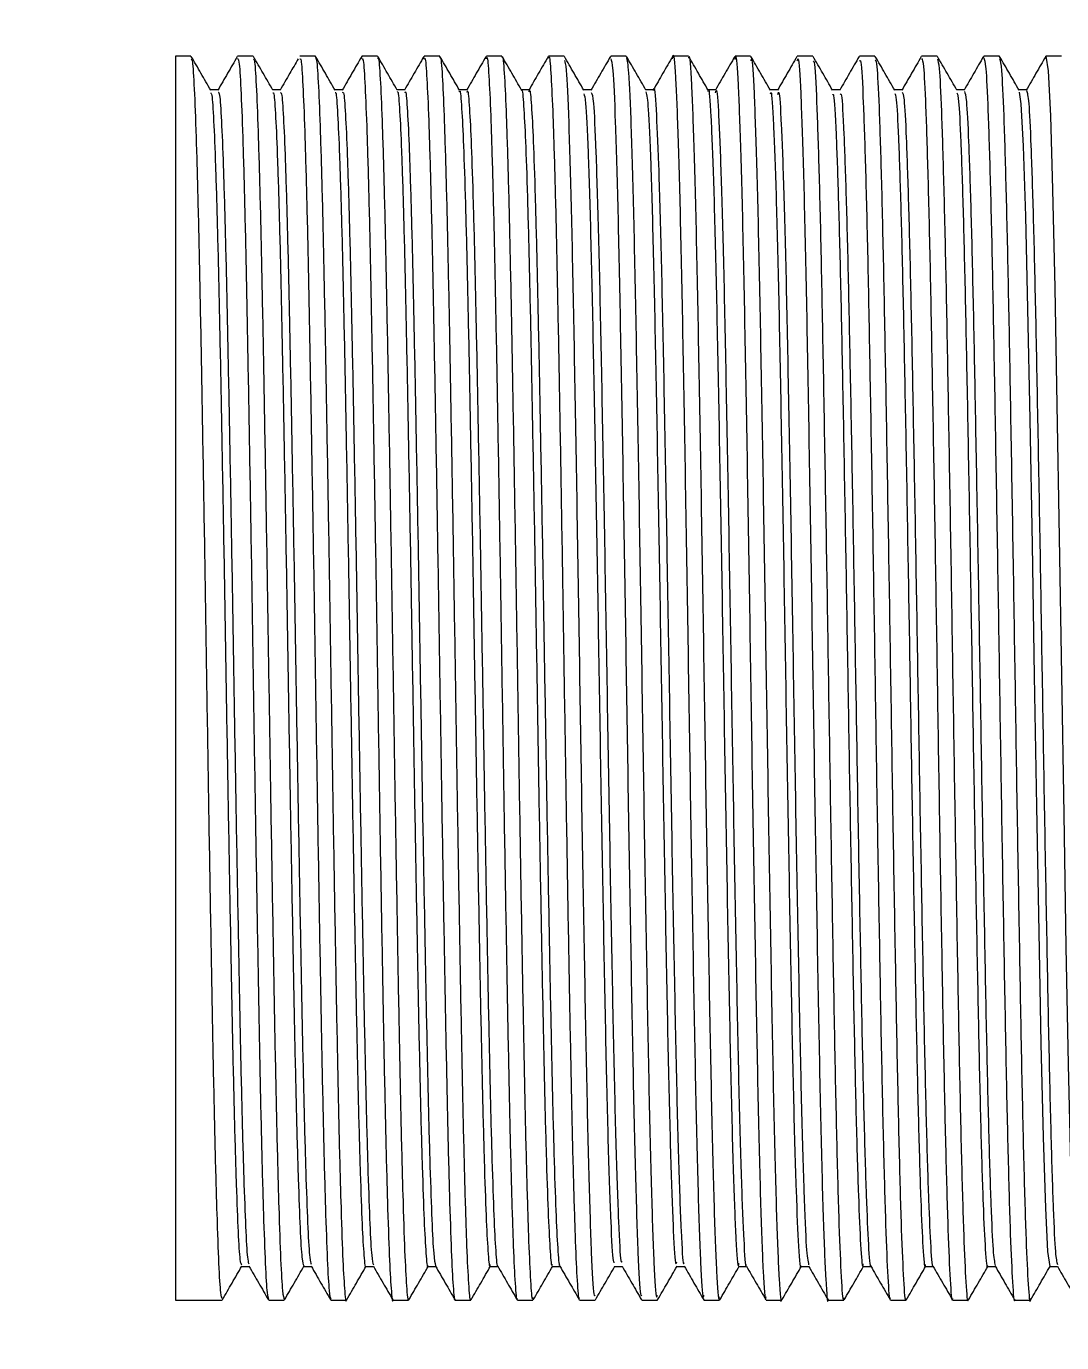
# Model space of a CAD drawing. Header units: millimetres. Extents: x 863 to 4626, y 388 to 3036.
# Drawn here: x 1075.88 to 1108.53, y 2238.78 to 2280.29 of the extents above; entities that cross this region are included whole.
import ezdxf

# ---------------------------------------------------------------- set-up
doc = ezdxf.new("R2010")
doc.units = ezdxf.units.MM
doc.linetypes.add('SLD-Solid', pattern=[0])
doc.styles.add('GENISO', font='geniso.shx', dxfattribs={"oblique": 15})
doc.dimstyles.new('Scale', dxfattribs={"dimscale": 20, "dimtxt": 2.5, "dimasz": 2.5, "dimexe": 1, "dimexo": 1, "dimgap": 0.8, "dimtad": 1, "dimdec": 0, "dimzin": 0, "dimtxsty": 'GENISO', "dimcen": 2.5, "dimclrd": 1, "dimclre": 1, "dimclrt": 7, "dimadec": 0, "dimazin": 0, "dimtfac": 1, "dimtdec": 0, "dimtmove": 0, "dimatfit": 3, "dimfxl": 1, "dimtzin": 0, "dimlwd": -1, "dimlwe": -1, "dimarcsym": 0})

# ---------------------------------------------------------------- blocks, each defined once
blk = doc.blocks.new('*D7')
at = {"color": 1, "transparency": 16777216}
for p, q in [((1042.488, 2329.348), (1042.488, 2533.003)), ((1060.579, 2279.348), (1022.488, 2279.348)), ((1042.488, 2240.122), (1042.488, 2279.348)), ((1060.579, 2240.122), (1022.488, 2240.122)), ((1042.488, 2190.122), (1042.488, 2140.122))]:
    blk.add_line(p, q, dxfattribs=at)
for points in [[(1034.155, 2329.348), (1050.822, 2329.348), (1042.488, 2279.348)], [(1034.155, 2190.122), (1050.822, 2190.122), (1042.488, 2240.122)]]:
    blk.add_solid(points, dxfattribs=at)
at = {"layer": 'Defpoints', "color": 0, "transparency": 16777216}
for p in [(1042.488, 2279.348), (1080.579, 2279.348), (1080.579, 2240.122)]:
    blk.add_point(p, dxfattribs=at)
at = {"color": 7, "transparency": 16777216, "insert": (1001.488, 2456.175), "char_height": 50, "attachment_point": 5, "rotation": 90, "style": 'GENISO'}
blk.add_mtext('M40', dxfattribs=at)
blk = doc.blocks.new('*D8')
at = {"color": 1, "transparency": 16777216}
for p, q in [((1080.579, 2299.348), (1080.579, 2488.006)), ((4326.514, 2299.348), (4326.514, 2488.006)), ((4276.514, 2468.006), (1130.579, 2468.006))]:
    blk.add_line(p, q, dxfattribs=at)
for points in [[(1130.579, 2476.339), (1130.579, 2459.673), (1080.579, 2468.006)], [(4276.514, 2476.339), (4276.514, 2459.673), (4326.514, 2468.006)]]:
    blk.add_solid(points, dxfattribs=at)
at = {"layer": 'Defpoints', "color": 0, "transparency": 16777216}
for p in [(1080.579, 2468.006), (1080.579, 2279.348), (4326.514, 2279.348)]:
    blk.add_point(p, dxfattribs=at)
at = {"color": 7, "transparency": 16777216, "insert": (2703.546, 2509.011), "char_height": 50, "attachment_point": 5, "style": 'GENISO'}
blk.add_mtext('3246', dxfattribs=at)
blk = doc.blocks.new('*D10')
at = {"color": 1, "transparency": 16777216}
for p, q in [((1080.579, 2220.122), (1080.579, 2081.738)), ((1156.608, 2209.928), (1156.608, 2081.738)), ((1030.579, 2101.738), (980.579, 2101.738)), ((1156.608, 2101.738), (1080.579, 2101.738)), ((1206.608, 2101.738), (1256.608, 2101.738))]:
    blk.add_line(p, q, dxfattribs=at)
for points in [[(1030.579, 2110.071), (1030.579, 2093.404), (1080.579, 2101.738)], [(1206.608, 2110.071), (1206.608, 2093.404), (1156.608, 2101.738)]]:
    blk.add_solid(points, dxfattribs=at)
at = {"layer": 'Defpoints', "color": 0, "transparency": 16777216}
for p in [(1080.579, 2240.122), (1156.608, 2229.928), (1080.579, 2101.738)]:
    blk.add_point(p, dxfattribs=at)
at = {"color": 7, "transparency": 16777216, "insert": (1118.593, 2142.738), "char_height": 50, "attachment_point": 5, "style": 'GENISO'}
blk.add_mtext('76', dxfattribs=at)

msp = doc.modelspace()

# ---------------------------------------------------------------- linework, layer by layer
at = {"color": 3, "linetype": 'SLD-Solid', "lineweight": 0}
for p, q in [((1081.069, 2279.348), (1080.579, 2279.348)), ((1080.579, 2279.348), (1080.579, 2240.122)), ((1083.03, 2279.348), (1082.54, 2279.348)), ((1084.992, 2279.348), (1084.501, 2279.348)), ((1086.953, 2279.348), (1086.463, 2279.348)), ((1088.914, 2279.348), (1088.424, 2279.348)), ((1090.876, 2279.348), (1090.385, 2279.348)), ((1092.837, 2279.348), (1092.346, 2279.348)), ((1094.798, 2279.348), (1094.308, 2279.348)), ((1096.759, 2279.348), (1096.269, 2279.348)), ((1098.721, 2279.348), (1098.23, 2279.348)), ((1100.682, 2279.348), (1100.192, 2279.348)), ((1102.643, 2279.348), (1102.153, 2279.348)), ((1104.604, 2279.348), (1104.114, 2279.348)), ((1106.566, 2279.348), (1106.075, 2279.348)), ((1108.527, 2279.348), (1108.037, 2279.348)), ((1081.927, 2278.286), (1081.687, 2278.286)), ((1083.888, 2278.286), (1083.648, 2278.286)), ((1085.85, 2278.286), (1085.609, 2278.286)), ((1087.811, 2278.286), (1087.57, 2278.286)), ((1089.772, 2278.286), (1089.532, 2278.286)), ((1091.734, 2278.286), (1091.493, 2278.286)), ((1093.695, 2278.286), (1093.454, 2278.286)), ((1095.656, 2278.286), (1095.416, 2278.286)), ((1097.617, 2278.286), (1097.377, 2278.286)), ((1099.579, 2278.286), (1099.338, 2278.286)), ((1101.54, 2278.286), (1101.3, 2278.286)), ((1103.501, 2278.286), (1103.261, 2278.286)), ((1105.463, 2278.286), (1105.222, 2278.286)), ((1107.424, 2278.286), (1107.183, 2278.286)), ((1082.663, 2241.184), (1082.903, 2241.184)), ((1084.624, 2241.184), (1084.864, 2241.184)), ((1086.585, 2241.184), (1086.826, 2241.184)), ((1088.546, 2241.184), (1088.787, 2241.184)), ((1090.508, 2241.184), (1090.748, 2241.184)), ((1092.469, 2241.184), (1092.709, 2241.184)), ((1094.43, 2241.184), (1094.671, 2241.184)), ((1096.392, 2241.184), (1096.632, 2241.184)), ((1098.353, 2241.184), (1098.593, 2241.184)), ((1100.314, 2241.184), (1100.555, 2241.184)), ((1102.275, 2241.184), (1102.516, 2241.184)), ((1104.237, 2241.184), (1104.477, 2241.184)), ((1106.198, 2241.184), (1106.439, 2241.184)), ((1108.159, 2241.184), (1108.4, 2241.184)), ((1080.579, 2240.122), (1082.05, 2240.122)), ((1083.521, 2240.122), (1084.011, 2240.122)), ((1085.482, 2240.122), (1085.972, 2240.122)), ((1087.443, 2240.122), (1087.933, 2240.122)), ((1089.404, 2240.122), (1089.895, 2240.122)), ((1091.366, 2240.122), (1091.856, 2240.122)), ((1093.327, 2240.122), (1093.817, 2240.122)), ((1095.288, 2240.122), (1095.779, 2240.122)), ((1097.25, 2240.122), (1097.74, 2240.122)), ((1099.211, 2240.122), (1099.701, 2240.122)), ((1101.172, 2240.122), (1101.662, 2240.122)), ((1103.133, 2240.122), (1103.624, 2240.122)), ((1105.095, 2240.122), (1105.585, 2240.122)), ((1107.056, 2240.122), (1107.546, 2240.122))]:
    msp.add_line(p, q, dxfattribs=at)
at = {"color": 3, "linetype": 'SLD-Solid', "lineweight": 0, "flags": 128}
for points in [[(1108.028, 2279.3), (1108.034, 2279.347), (1108.105, 2278.885), (1108.174, 2277.473), (1108.245, 2275.143), (1108.316, 2272.043), (1108.384, 2268.354), (1108.456, 2264.176), (1108.526, 2259.814), (1108.595, 2255.451), (1108.667, 2251.261), (1108.736, 2247.551), (1108.806, 2244.427), (1108.878, 2242.066), (1108.946, 2240.62), (1109.017, 2240.122), (1109.017, 2240.122)], [(1107.188, 2278.213), (1107.247, 2277.848), (1107.316, 2276.513), (1107.387, 2274.309), (1107.458, 2271.377), (1107.526, 2267.887), (1107.598, 2263.936), (1107.668, 2259.81), (1107.737, 2255.683), (1107.809, 2251.72), (1107.878, 2248.21), (1107.948, 2245.256), (1108.02, 2243.022), (1108.088, 2241.655), (1108.159, 2241.184), (1108.159, 2241.184)]]:
    msp.add_lwpolyline(points, dxfattribs=at)
at = {"color": 3, "linetype": 'SLD-Solid', "lineweight": 0}
for points, knots in [([(1090.884, 2279.313), (1090.886, 2279.319), (1090.908, 2279.397), (1090.949, 2278.882), (1091.006, 2277.737), (1091.067, 2275.869), (1091.127, 2273.438), (1091.185, 2270.514), (1091.244, 2267.205), (1091.305, 2263.619), (1091.363, 2259.901), (1091.421, 2256.178), (1091.482, 2252.575), (1091.542, 2249.236), (1091.599, 2246.274), (1091.659, 2243.794), (1091.72, 2241.877), (1091.777, 2240.652), (1091.823, 2240.088), (1091.85, 2240.178), (1091.856, 2240.2)], [0, 0, 0, 0, 0.0050937, 0.0662287, 0.1266149, 0.1878594, 0.2491926, 0.3096412, 0.3706337, 0.4320587, 0.4928086, 0.5534499, 0.6148595, 0.6759349, 0.7363408, 0.7976279, 0.8589253, 0.9193385, 0.9803973, 1, 1, 1, 1]), ([(1096.26, 2279.266), (1096.264, 2279.296), (1096.294, 2279.548), (1096.351, 2278.82), (1096.428, 2277.031), (1096.509, 2274.027), (1096.586, 2270.134), (1096.666, 2265.577), (1096.746, 2260.647), (1096.823, 2255.655), (1096.904, 2250.934), (1096.981, 2246.767), (1097.061, 2243.409), (1097.141, 2241.173), (1097.202, 2240.098), (1097.239, 2240.234), (1097.25, 2240.273)], [0, 0, 0, 0, 0.010935, 0.090977, 0.170347, 0.250741, 0.330035, 0.41018, 0.490174, 0.569584, 0.649972, 0.729242, 0.809426, 0.889367, 0.968822, 1, 1, 1, 1]), ([(1096.768, 2279.288), (1096.771, 2279.301), (1096.8, 2279.455), (1096.854, 2278.567), (1096.932, 2276.585), (1097.014, 2273.4), (1097.09, 2269.372), (1097.171, 2264.731), (1097.249, 2259.765), (1097.327, 2254.797), (1097.409, 2250.151), (1097.485, 2246.113), (1097.566, 2242.921), (1097.644, 2240.905), (1097.702, 2240.009), (1097.734, 2240.195), (1097.74, 2240.228)], [0, 0, 0, 0, 0.007339, 0.088559, 0.169626, 0.251425, 0.332087, 0.413856, 0.49501, 0.576142, 0.657919, 0.73858, 0.820372, 0.901461, 0.982659, 1, 1, 1, 1]), ([(1098.23, 2279.246), (1098.236, 2279.278), (1098.268, 2279.466), (1098.325, 2278.582), (1098.403, 2276.581), (1098.485, 2273.401), (1098.561, 2269.372), (1098.642, 2264.731), (1098.72, 2259.765), (1098.798, 2254.797), (1098.88, 2250.151), (1098.956, 2246.113), (1099.037, 2242.921), (1099.115, 2240.905), (1099.173, 2240.009), (1099.205, 2240.195), (1099.211, 2240.228)], [0, 0, 0, 0, 0.016202, 0.096697, 0.177041, 0.258109, 0.338051, 0.419089, 0.49952, 0.579927, 0.660973, 0.740915, 0.821976, 0.902341, 0.982814, 1, 1, 1, 1]), ([(1081.691, 2278.278), (1081.589, 2278.455), (1081.385, 2278.809), (1081.18, 2279.163), (1081.078, 2279.34)], [0, 0, 0, 0, 0.499996, 1, 1, 1, 1]), ([(1081.078, 2279.253), (1081.09, 2279.243), (1081.121, 2279.218), (1081.171, 2278.396), (1081.23, 2276.891), (1081.29, 2274.732), (1081.35, 2272.045), (1081.407, 2268.917), (1081.468, 2265.455), (1081.528, 2261.787), (1081.585, 2258.051), (1081.645, 2254.372), (1081.706, 2250.882), (1081.763, 2247.717), (1081.822, 2244.981), (1081.883, 2242.767), (1081.942, 2241.188), (1081.996, 2240.257), (1082.033, 2240.2), (1082.05, 2240.174)], [0, 0, 0, 0, 0.035402, 0.096016, 0.156798, 0.218227, 0.279195, 0.339661, 0.401007, 0.462236, 0.522619, 0.583776, 0.64516, 0.705704, 0.766567, 0.828, 0.888894, 0.949413, 1, 1, 1, 1]), ([(1082.531, 2279.34), (1082.429, 2279.163), (1082.224, 2278.809), (1082.02, 2278.455), (1081.918, 2278.278)], [0, 0, 0, 0, 0.500004, 1, 1, 1, 1]), ([(1082.54, 2279.276), (1082.555, 2279.269), (1082.589, 2279.25), (1082.642, 2278.401), (1082.701, 2276.89), (1082.761, 2274.732), (1082.821, 2272.045), (1082.878, 2268.917), (1082.939, 2265.455), (1082.999, 2261.787), (1083.056, 2258.051), (1083.116, 2254.372), (1083.177, 2250.882), (1083.234, 2247.717), (1083.293, 2244.981), (1083.354, 2242.767), (1083.413, 2241.188), (1083.467, 2240.257), (1083.504, 2240.2), (1083.521, 2240.174)], [0, 0, 0, 0, 0.044131, 0.104196, 0.164428, 0.225301, 0.285718, 0.345636, 0.406427, 0.467102, 0.526939, 0.587542, 0.648371, 0.708367, 0.768679, 0.829556, 0.8899, 0.94987, 1, 1, 1, 1]), ([(1083.653, 2278.278), (1083.55, 2278.455), (1083.346, 2278.809), (1083.141, 2279.163), (1083.039, 2279.34)], [0, 0, 0, 0, 0.499996, 1, 1, 1, 1]), ([(1083.039, 2279.251), (1083.049, 2279.252), (1083.079, 2279.257), (1083.127, 2278.508), (1083.185, 2277.072), (1083.246, 2274.97), (1083.305, 2272.332), (1083.363, 2269.243), (1083.423, 2265.809), (1083.483, 2262.156), (1083.541, 2258.421), (1083.6, 2254.73), (1083.661, 2251.215), (1083.719, 2248.012), (1083.778, 2245.23), (1083.838, 2242.96), (1083.898, 2241.315), (1083.954, 2240.296), (1083.992, 2240.196), (1084.011, 2240.147)], [0, 0, 0, 0, 0.029352, 0.090084, 0.150744, 0.212158, 0.27322, 0.333633, 0.39493, 0.45622, 0.516628, 0.577702, 0.639113, 0.699758, 0.760506, 0.821931, 0.882928, 0.943376, 1, 1, 1, 1]), ([(1084.451, 2279.269), (1084.363, 2279.116), (1084.172, 2278.785), (1083.981, 2278.455), (1083.879, 2278.278)], [0, 0, 0, 0, 0.464226, 1, 1, 1, 1]), ([(1084.501, 2279.264), (1084.514, 2279.27), (1084.547, 2279.285), (1084.598, 2278.514), (1084.656, 2277.071), (1084.717, 2274.971), (1084.776, 2272.332), (1084.833, 2269.243), (1084.894, 2265.809), (1084.954, 2262.156), (1085.011, 2258.421), (1085.071, 2254.73), (1085.132, 2251.215), (1085.19, 2248.012), (1085.249, 2245.23), (1085.309, 2242.96), (1085.369, 2241.315), (1085.425, 2240.296), (1085.463, 2240.196), (1085.482, 2240.147)], [0, 0, 0, 0, 0.03812, 0.098303, 0.158416, 0.219275, 0.279786, 0.339653, 0.400396, 0.461132, 0.520994, 0.581516, 0.642373, 0.702471, 0.762669, 0.82354, 0.883985, 0.943887, 1, 1, 1, 1]), ([(1085.614, 2278.278), (1085.512, 2278.455), (1085.307, 2278.809), (1085.103, 2279.163), (1085.001, 2279.34)], [0, 0, 0, 0, 0.499996, 1, 1, 1, 1]), ([(1085.001, 2279.256), (1085.008, 2279.264), (1085.036, 2279.294), (1085.083, 2278.613), (1085.14, 2277.247), (1085.201, 2275.203), (1085.261, 2272.616), (1085.318, 2269.566), (1085.378, 2266.162), (1085.439, 2262.523), (1085.496, 2258.791), (1085.555, 2255.09), (1085.616, 2251.55), (1085.675, 2248.312), (1085.733, 2245.482), (1085.794, 2243.165), (1085.853, 2241.426), (1085.91, 2240.427), (1085.951, 2240.009), (1085.972, 2240.127), (1085.972, 2240.13)], [0, 0, 0, 0, 0.023298, 0.084146, 0.144702, 0.20609, 0.267236, 0.327621, 0.388858, 0.450199, 0.510656, 0.571637, 0.633065, 0.693831, 0.754459, 0.815867, 0.876955, 0.937357, 0.998638, 1, 1, 1, 1]), ([(1086.454, 2279.34), (1086.351, 2279.163), (1086.147, 2278.809), (1085.942, 2278.455), (1085.84, 2278.278)], [0, 0, 0, 0, 0.500004, 1, 1, 1, 1]), ([(1086.463, 2279.258), (1086.473, 2279.274), (1086.504, 2279.318), (1086.553, 2278.619), (1086.611, 2277.245), (1086.672, 2275.204), (1086.732, 2272.615), (1086.789, 2269.567), (1086.849, 2266.162), (1086.91, 2262.523), (1086.967, 2258.791), (1087.026, 2255.09), (1087.087, 2251.55), (1087.146, 2248.312), (1087.204, 2245.482), (1087.265, 2243.165), (1087.324, 2241.426), (1087.381, 2240.427), (1087.422, 2240.009), (1087.443, 2240.127), (1087.443, 2240.13)], [0, 0, 0, 0, 0.0321, 0.0924, 0.152409, 0.213244, 0.27384, 0.333681, 0.394366, 0.455153, 0.515066, 0.575497, 0.636371, 0.69659, 0.756672, 0.817526, 0.878063, 0.937921, 0.99865, 1, 1, 1, 1]), ([(1087.575, 2278.278), (1087.473, 2278.455), (1087.269, 2278.809), (1087.064, 2279.163), (1086.962, 2279.34)], [0, 0, 0, 0, 0.499996, 1, 1, 1, 1]), ([(1086.962, 2279.268), (1086.968, 2279.279), (1086.993, 2279.33), (1087.038, 2278.71), (1087.096, 2277.416), (1087.156, 2275.431), (1087.216, 2272.894), (1087.273, 2269.886), (1087.333, 2266.512), (1087.394, 2262.89), (1087.452, 2259.161), (1087.511, 2255.451), (1087.572, 2251.889), (1087.631, 2248.616), (1087.688, 2245.741), (1087.749, 2243.368), (1087.809, 2241.57), (1087.866, 2240.494), (1087.909, 2240.034), (1087.931, 2240.148), (1087.933, 2240.16)], [0, 0, 0, 0, 0.0172377, 0.0781924, 0.1386669, 0.2000183, 0.261238, 0.3216196, 0.3827862, 0.4441657, 0.5046975, 0.5655746, 0.6270074, 0.6878876, 0.7484169, 0.8097955, 0.8709642, 0.9313456, 0.9925633, 1, 1, 1, 1]), ([(1088.415, 2279.34), (1088.313, 2279.163), (1088.108, 2278.809), (1087.904, 2278.455), (1087.801, 2278.278)], [0, 0, 0, 0, 0.500004, 1, 1, 1, 1]), ([(1088.424, 2279.26), (1088.433, 2279.281), (1088.461, 2279.349), (1088.509, 2278.718), (1088.567, 2277.414), (1088.627, 2275.431), (1088.687, 2272.894), (1088.744, 2269.886), (1088.804, 2266.512), (1088.865, 2262.89), (1088.923, 2259.161), (1088.982, 2255.451), (1089.043, 2251.889), (1089.102, 2248.616), (1089.159, 2245.741), (1089.22, 2243.368), (1089.28, 2241.57), (1089.337, 2240.494), (1089.38, 2240.034), (1089.402, 2240.148), (1089.404, 2240.16)], [0, 0, 0, 0, 0.026073, 0.08648, 0.14641, 0.20721, 0.26788, 0.327718, 0.388335, 0.449163, 0.50915, 0.56948, 0.630361, 0.690693, 0.750679, 0.811505, 0.872124, 0.931963, 0.99263, 1, 1, 1, 1]), ([(1089.537, 2278.278), (1089.434, 2278.455), (1089.23, 2278.809), (1089.025, 2279.163), (1088.923, 2279.34)], [0, 0, 0, 0, 0.499996, 1, 1, 1, 1]), ([(1088.923, 2279.287), (1088.927, 2279.297), (1088.951, 2279.364), (1088.994, 2278.8), (1089.051, 2277.579), (1089.111, 2275.653), (1089.172, 2273.169), (1089.229, 2270.202), (1089.289, 2266.86), (1089.35, 2263.255), (1089.408, 2259.531), (1089.466, 2255.814), (1089.527, 2252.23), (1089.586, 2248.924), (1089.644, 2246.005), (1089.704, 2243.578), (1089.764, 2241.72), (1089.821, 2240.569), (1089.866, 2240.06), (1089.89, 2240.164), (1089.895, 2240.183)], [0, 0, 0, 0, 0.0111702, 0.0722204, 0.1326383, 0.1939417, 0.2552235, 0.3156263, 0.3767112, 0.4381189, 0.4987492, 0.5595119, 0.6209385, 0.6819216, 0.7423768, 0.8037151, 0.8649536, 0.9253385, 0.9864821, 1, 1, 1, 1]), ([(1090.376, 2279.34), (1090.274, 2279.163), (1090.069, 2278.809), (1089.865, 2278.455), (1089.763, 2278.278)], [0, 0, 0, 0, 0.500004, 1, 1, 1, 1]), ([(1090.385, 2279.269), (1090.392, 2279.291), (1090.419, 2279.379), (1090.465, 2278.809), (1090.522, 2277.577), (1090.582, 2275.653), (1090.643, 2273.168), (1090.7, 2270.202), (1090.76, 2266.86), (1090.82, 2263.255), (1090.879, 2259.531), (1090.937, 2255.814), (1090.998, 2252.23), (1091.057, 2248.924), (1091.115, 2246.005), (1091.175, 2243.578), (1091.235, 2241.72), (1091.292, 2240.569), (1091.337, 2240.06), (1091.361, 2240.164), (1091.366, 2240.183)], [0, 0, 0, 0, 0.020042, 0.080545, 0.140421, 0.201174, 0.261906, 0.321767, 0.382304, 0.44316, 0.503247, 0.563464, 0.62434, 0.684776, 0.744688, 0.805476, 0.866165, 0.926008, 0.986603, 1, 1, 1, 1]), ([(1091.498, 2278.278), (1091.396, 2278.455), (1091.191, 2278.809), (1090.987, 2279.163), (1090.884, 2279.34)], [0, 0, 0, 0, 0.499996, 1, 1, 1, 1]), ([(1092.337, 2279.34), (1092.235, 2279.163), (1092.031, 2278.809), (1091.826, 2278.455), (1091.724, 2278.278)], [0, 0, 0, 0, 0.500004, 1, 1, 1, 1]), ([(1092.346, 2279.284), (1092.351, 2279.304), (1092.376, 2279.407), (1092.42, 2278.893), (1092.477, 2277.734), (1092.538, 2275.87), (1092.598, 2273.438), (1092.656, 2270.514), (1092.715, 2267.204), (1092.776, 2263.619), (1092.834, 2259.901), (1092.892, 2256.178), (1092.953, 2252.575), (1093.013, 2249.236), (1093.07, 2246.274), (1093.13, 2243.794), (1093.191, 2241.877), (1093.248, 2240.652), (1093.294, 2240.088), (1093.321, 2240.178), (1093.327, 2240.2)], [0, 0, 0, 0, 0.014012, 0.074599, 0.134444, 0.195139, 0.255923, 0.315829, 0.376275, 0.43715, 0.497355, 0.557453, 0.618312, 0.67884, 0.738704, 0.799442, 0.86019, 0.920061, 0.980573, 1, 1, 1, 1]), ([(1093.459, 2278.278), (1093.357, 2278.455), (1093.152, 2278.809), (1092.948, 2279.163), (1092.846, 2279.34)], [0, 0, 0, 0, 0.499996, 1, 1, 1, 1]), ([(1092.846, 2279.217), (1092.866, 2279.165), (1092.912, 2279.043), (1092.981, 2277.399), (1093.063, 2274.636), (1093.14, 2270.872), (1093.219, 2266.413), (1093.3, 2261.528), (1093.376, 2256.522), (1093.458, 2251.733), (1093.535, 2247.446), (1093.615, 2243.929), (1093.695, 2241.482), (1093.76, 2240.196), (1093.802, 2240.256), (1093.817, 2240.278)], [0, 0, 0, 0, 0.060113, 0.140802, 0.222645, 0.303583, 0.384952, 0.466624, 0.54733, 0.629183, 0.710073, 0.791497, 0.873133, 0.95386, 1, 1, 1, 1]), ([(1094.299, 2279.34), (1094.197, 2279.163), (1093.992, 2278.809), (1093.788, 2278.455), (1093.685, 2278.278)], [0, 0, 0, 0, 0.500004, 1, 1, 1, 1]), ([(1094.308, 2279.266), (1094.33, 2279.211), (1094.38, 2279.092), (1094.452, 2277.405), (1094.534, 2274.634), (1094.611, 2270.872), (1094.69, 2266.413), (1094.771, 2261.528), (1094.847, 2256.522), (1094.929, 2251.733), (1095.006, 2247.446), (1095.086, 2243.929), (1095.166, 2241.482), (1095.231, 2240.196), (1095.273, 2240.256), (1095.288, 2240.278)], [0, 0, 0, 0, 0.068694, 0.148646, 0.229741, 0.309941, 0.390567, 0.471494, 0.551463, 0.632569, 0.71272, 0.7934, 0.874291, 0.954282, 1, 1, 1, 1]), ([(1095.42, 2278.278), (1095.318, 2278.455), (1095.114, 2278.809), (1094.909, 2279.163), (1094.807, 2279.34)], [0, 0, 0, 0, 0.499996, 1, 1, 1, 1]), ([(1094.807, 2279.29), (1094.831, 2279.166), (1094.882, 2278.906), (1094.957, 2276.992), (1095.038, 2274.037), (1095.115, 2270.131), (1095.195, 2265.578), (1095.275, 2260.647), (1095.352, 2255.655), (1095.434, 2250.934), (1095.51, 2246.767), (1095.59, 2243.409), (1095.67, 2241.173), (1095.731, 2240.098), (1095.768, 2240.234), (1095.779, 2240.273)], [0, 0, 0, 0, 0.074367, 0.1551876, 0.2370504, 0.3177931, 0.3994032, 0.4808581, 0.5617195, 0.6435768, 0.7242947, 0.8059438, 0.8873458, 0.9682527, 1, 1, 1, 1]), ([(1096.26, 2279.34), (1096.158, 2279.163), (1095.953, 2278.809), (1095.749, 2278.455), (1095.647, 2278.278)], [0, 0, 0, 0, 0.500004, 1, 1, 1, 1]), ([(1097.382, 2278.278), (1097.279, 2278.455), (1097.075, 2278.809), (1096.871, 2279.163), (1096.768, 2279.34)], [0, 0, 0, 0, 0.499997, 1, 1, 1, 1]), ([(1098.221, 2279.34), (1098.119, 2279.163), (1097.915, 2278.809), (1097.71, 2278.455), (1097.608, 2278.278)], [0, 0, 0, 0, 0.500004, 1, 1, 1, 1]), ([(1099.343, 2278.278), (1099.241, 2278.455), (1099.036, 2278.809), (1098.832, 2279.163), (1098.73, 2279.34)], [0, 0, 0, 0, 0.499996, 1, 1, 1, 1]), ([(1098.73, 2279.216), (1098.737, 2279.24), (1098.771, 2279.356), (1098.829, 2278.306), (1098.908, 2276.098), (1098.989, 2272.748), (1099.065, 2268.591), (1099.147, 2263.875), (1099.224, 2258.884), (1099.303, 2253.951), (1099.384, 2249.387), (1099.46, 2245.487), (1099.542, 2242.464), (1099.618, 2240.68), (1099.673, 2239.928), (1099.7, 2240.137), (1099.701, 2240.144)], [0, 0, 0, 0, 0.0217053, 0.102624, 0.1840021, 0.2656588, 0.3463645, 0.4282141, 0.5090857, 0.5905177, 0.6721366, 0.7528653, 0.8347215, 0.9155507, 0.9970335, 1, 1, 1, 1]), ([(1100.183, 2279.34), (1100.08, 2279.163), (1099.876, 2278.809), (1099.671, 2278.455), (1099.569, 2278.278)], [0, 0, 0, 0, 0.500004, 1, 1, 1, 1]), ([(1100.192, 2279.199), (1100.202, 2279.237), (1100.239, 2279.378), (1100.3, 2278.317), (1100.379, 2276.095), (1100.46, 2272.749), (1100.536, 2268.591), (1100.618, 2263.875), (1100.695, 2258.884), (1100.774, 2253.951), (1100.855, 2249.387), (1100.931, 2245.487), (1101.013, 2242.464), (1101.089, 2240.68), (1101.144, 2239.928), (1101.171, 2240.137), (1101.172, 2240.144)], [0, 0, 0, 0, 0.030476, 0.110669, 0.191318, 0.272243, 0.352225, 0.43334, 0.513487, 0.594189, 0.675076, 0.755081, 0.836203, 0.916308, 0.99706, 1, 1, 1, 1]), ([(1101.304, 2278.278), (1101.202, 2278.455), (1100.998, 2278.809), (1100.793, 2279.163), (1100.691, 2279.34)], [0, 0, 0, 0, 0.499996, 1, 1, 1, 1]), ([(1100.691, 2279.183), (1100.703, 2279.198), (1100.741, 2279.248), (1100.8, 2278.056), (1100.875, 2275.871), (1100.946, 2272.895), (1101.014, 2269.271), (1101.086, 2265.166), (1101.156, 2260.786), (1101.225, 2256.351), (1101.297, 2252.092), (1101.366, 2248.213), (1101.436, 2244.92), (1101.508, 2242.355), (1101.576, 2240.747), (1101.628, 2240.035), (1101.657, 2240.181), (1101.662, 2240.208)], [0, 0, 0, 0, 0.0359961, 0.1166918, 0.1892101, 0.2618156, 0.333469, 0.4061571, 0.4785502, 0.5503123, 0.6230912, 0.6951949, 0.7672059, 0.839996, 0.9118138, 0.9841335, 1, 1, 1, 1]), ([(1102.144, 2279.34), (1102.042, 2279.163), (1101.837, 2278.809), (1101.633, 2278.455), (1101.531, 2278.278)], [0, 0, 0, 0, 0.500004, 1, 1, 1, 1]), ([(1102.153, 2279.19), (1102.168, 2279.214), (1102.209, 2279.281), (1102.271, 2278.063), (1102.346, 2275.869), (1102.417, 2272.895), (1102.485, 2269.271), (1102.557, 2265.166), (1102.627, 2260.786), (1102.696, 2256.351), (1102.768, 2252.092), (1102.837, 2248.213), (1102.907, 2244.92), (1102.979, 2242.355), (1103.047, 2240.747), (1103.099, 2240.035), (1103.128, 2240.181), (1103.133, 2240.208)], [0, 0, 0, 0, 0.044717, 0.124683, 0.196545, 0.268494, 0.339499, 0.41153, 0.483268, 0.554381, 0.626501, 0.697953, 0.769312, 0.841444, 0.912612, 0.984277, 1, 1, 1, 1]), ([(1103.266, 2278.278), (1103.163, 2278.455), (1102.959, 2278.809), (1102.754, 2279.163), (1102.652, 2279.34)], [0, 0, 0, 0, 0.499996, 1, 1, 1, 1]), ([(1102.652, 2279.233), (1102.669, 2279.2), (1102.709, 2279.12), (1102.77, 2277.858), (1102.841, 2275.677), (1102.912, 2272.652), (1102.98, 2268.986), (1103.052, 2264.855), (1103.123, 2260.462), (1103.191, 2256.033), (1103.264, 2251.795), (1103.333, 2247.952), (1103.402, 2244.708), (1103.474, 2242.201), (1103.542, 2240.669), (1103.593, 2240.008), (1103.62, 2240.164), (1103.624, 2240.184)], [0, 0, 0, 0, 0.0503032, 0.1219583, 0.194542, 0.2670787, 0.3387512, 0.411477, 0.4837742, 0.5556047, 0.6283934, 0.7003793, 0.7725028, 0.8452747, 0.9170215, 0.989429, 1, 1, 1, 1]), ([(1104.105, 2279.34), (1104.003, 2279.163), (1103.799, 2278.809), (1103.594, 2278.455), (1103.492, 2278.278)], [0, 0, 0, 0, 0.500004, 1, 1, 1, 1]), ([(1104.114, 2279.273), (1104.134, 2279.239), (1104.177, 2279.162), (1104.241, 2277.863), (1104.312, 2275.676), (1104.383, 2272.652), (1104.451, 2268.986), (1104.523, 2264.855), (1104.594, 2260.462), (1104.662, 2256.033), (1104.734, 2251.795), (1104.803, 2247.952), (1104.873, 2244.708), (1104.945, 2242.201), (1105.013, 2240.669), (1105.064, 2240.008), (1105.091, 2240.164), (1105.095, 2240.184)], [0, 0, 0, 0, 0.058939, 0.129943, 0.201867, 0.273744, 0.344764, 0.416829, 0.488469, 0.559646, 0.631773, 0.703104, 0.774572, 0.846682, 0.917776, 0.989525, 1, 1, 1, 1]), ([(1105.227, 2278.278), (1105.125, 2278.455), (1104.92, 2278.809), (1104.716, 2279.163), (1104.613, 2279.34)], [0, 0, 0, 0, 0.499996, 1, 1, 1, 1]), ([(1104.613, 2279.25), (1104.632, 2279.197), (1104.674, 2279.076), (1104.736, 2277.73), (1104.808, 2275.482), (1104.879, 2272.405), (1104.947, 2268.699), (1105.019, 2264.542), (1105.089, 2260.139), (1105.158, 2255.716), (1105.23, 2251.5), (1105.299, 2247.694), (1105.369, 2244.501), (1105.441, 2242.051), (1105.509, 2240.597), (1105.558, 2239.981), (1105.583, 2240.145), (1105.585, 2240.156)], [0, 0, 0, 0, 0.055556, 0.1272, 0.199842, 0.272302, 0.344013, 0.416769, 0.488963, 0.560882, 0.633673, 0.705558, 0.777789, 0.850535, 0.92223, 0.994718, 1, 1, 1, 1]), ([(1106.067, 2279.34), (1105.964, 2279.163), (1105.76, 2278.809), (1105.555, 2278.455), (1105.453, 2278.278)], [0, 0, 0, 0, 0.500004, 1, 1, 1, 1]), ([(1106.075, 2279.299), (1106.097, 2279.242), (1106.142, 2279.122), (1106.207, 2277.735), (1106.279, 2275.481), (1106.35, 2272.405), (1106.418, 2268.698), (1106.49, 2264.542), (1106.56, 2260.139), (1106.629, 2255.716), (1106.701, 2251.5), (1106.77, 2247.694), (1106.84, 2244.501), (1106.912, 2242.051), (1106.98, 2240.597), (1107.029, 2239.981), (1107.054, 2240.145), (1107.056, 2240.156)], [0, 0, 0, 0, 0.064136, 0.13513, 0.207111, 0.278914, 0.349973, 0.422068, 0.493606, 0.564871, 0.637001, 0.708233, 0.779808, 0.851893, 0.922937, 0.994766, 1, 1, 1, 1]), ([(1107.188, 2278.278), (1107.086, 2278.455), (1106.881, 2278.809), (1106.677, 2279.163), (1106.575, 2279.34)], [0, 0, 0, 0, 0.499996, 1, 1, 1, 1]), ([(1106.575, 2279.272), (1106.595, 2279.196), (1106.638, 2279.032), (1106.702, 2277.597), (1106.774, 2275.283), (1106.845, 2272.155), (1106.913, 2268.409), (1106.986, 2264.227), (1107.055, 2259.816), (1107.124, 2255.4), (1107.197, 2251.207), (1107.265, 2247.439), (1107.335, 2244.296), (1107.407, 2241.909), (1107.475, 2240.516), (1107.526, 2239.956), (1107.552, 2240.162), (1107.555, 2240.185)], [0, 0, 0, 0, 0.060258, 0.13126, 0.203291, 0.275011, 0.346128, 0.418245, 0.489674, 0.561044, 0.633169, 0.70432, 0.775994, 0.848046, 0.919058, 0.99096, 1, 1, 1, 1]), ([(1108.028, 2279.34), (1107.926, 2279.163), (1107.721, 2278.809), (1107.517, 2278.455), (1107.414, 2278.278)], [0, 0, 0, 0, 0.500004, 1, 1, 1, 1]), ([(1081.691, 2278.195), (1081.703, 2278.186), (1081.734, 2278.162), (1081.784, 2277.386), (1081.843, 2275.963), (1081.903, 2273.92), (1081.963, 2271.379), (1082.02, 2268.42), (1082.081, 2265.145), (1082.141, 2261.676), (1082.198, 2258.142), (1082.258, 2254.662), (1082.319, 2251.361), (1082.376, 2248.367), (1082.435, 2245.78), (1082.496, 2243.685), (1082.555, 2242.192), (1082.609, 2241.311), (1082.646, 2241.257), (1082.663, 2241.233)], [0, 0, 0, 0, 0.034993, 0.095633, 0.156441, 0.217896, 0.27889, 0.339381, 0.400753, 0.462008, 0.522417, 0.583599, 0.64501, 0.705579, 0.766468, 0.827927, 0.888847, 0.949391, 1, 1, 1, 1]), ([(1081.927, 2278.219), (1081.942, 2278.211), (1081.976, 2278.194), (1082.029, 2277.391), (1082.088, 2275.961), (1082.148, 2273.921), (1082.208, 2271.378), (1082.265, 2268.42), (1082.326, 2265.145), (1082.386, 2261.676), (1082.443, 2258.142), (1082.503, 2254.662), (1082.564, 2251.361), (1082.621, 2248.367), (1082.68, 2245.78), (1082.741, 2243.684), (1082.8, 2242.196), (1082.851, 2241.346), (1082.885, 2241.289), (1082.898, 2241.267)], [0, 0, 0, 0, 0.044552, 0.105189, 0.165996, 0.227449, 0.288442, 0.348932, 0.410303, 0.471556, 0.531963, 0.593144, 0.654553, 0.715121, 0.776008, 0.837466, 0.898385, 0.958927, 1, 1, 1, 1]), ([(1083.653, 2278.194), (1083.662, 2278.195), (1083.692, 2278.199), (1083.74, 2277.492), (1083.798, 2276.134), (1083.859, 2274.146), (1083.918, 2271.651), (1083.975, 2268.729), (1084.036, 2265.481), (1084.096, 2262.025), (1084.153, 2258.492), (1084.213, 2255.001), (1084.274, 2251.676), (1084.332, 2248.647), (1084.39, 2246.015), (1084.451, 2243.868), (1084.511, 2242.312), (1084.566, 2241.348), (1084.605, 2241.253), (1084.624, 2241.207)], [0, 0, 0, 0, 0.0289082, 0.0896675, 0.1503559, 0.2117979, 0.2728882, 0.3333287, 0.3946536, 0.4559713, 0.5164068, 0.5775086, 0.6389479, 0.6996212, 0.7603963, 0.82185, 0.8828742, 0.9433497, 1, 1, 1, 1]), ([(1083.888, 2278.207), (1083.901, 2278.212), (1083.934, 2278.227), (1083.985, 2277.497), (1084.043, 2276.132), (1084.104, 2274.146), (1084.163, 2271.65), (1084.221, 2268.729), (1084.281, 2265.481), (1084.341, 2262.025), (1084.399, 2258.492), (1084.458, 2255.001), (1084.519, 2251.676), (1084.577, 2248.647), (1084.636, 2246.015), (1084.696, 2243.867), (1084.756, 2242.315), (1084.809, 2241.387), (1084.844, 2241.293), (1084.86, 2241.252)], [0, 0, 0, 0, 0.038482, 0.099237, 0.159921, 0.221358, 0.282444, 0.34288, 0.4042, 0.465513, 0.525944, 0.587041, 0.648475, 0.709144, 0.769915, 0.831364, 0.892383, 0.952854, 1, 1, 1, 1]), ([(1085.614, 2278.199), (1085.621, 2278.206), (1085.649, 2278.235), (1085.695, 2277.591), (1085.753, 2276.299), (1085.814, 2274.366), (1085.874, 2271.918), (1085.931, 2269.034), (1085.991, 2265.814), (1086.052, 2262.372), (1086.109, 2258.842), (1086.168, 2255.341), (1086.229, 2251.993), (1086.288, 2248.931), (1086.346, 2246.253), (1086.407, 2244.061), (1086.466, 2242.417), (1086.523, 2241.472), (1086.564, 2241.076), (1086.585, 2241.188), (1086.585, 2241.191)], [0, 0, 0, 0, 0.022817, 0.083694, 0.144279, 0.205696, 0.266871, 0.327285, 0.388551, 0.44992, 0.510406, 0.571416, 0.632873, 0.693668, 0.754325, 0.815761, 0.876878, 0.937309, 0.998619, 1, 1, 1, 1]), ([(1085.85, 2278.202), (1085.86, 2278.216), (1085.891, 2278.258), (1085.941, 2277.597), (1085.998, 2276.298), (1086.059, 2274.367), (1086.119, 2271.918), (1086.176, 2269.034), (1086.236, 2265.814), (1086.297, 2262.372), (1086.354, 2258.842), (1086.414, 2255.341), (1086.474, 2251.993), (1086.533, 2248.93), (1086.591, 2246.255), (1086.652, 2244.055), (1086.711, 2242.441), (1086.766, 2241.429), (1086.803, 2241.294), (1086.821, 2241.23)], [0, 0, 0, 0, 0.0324032, 0.0932733, 0.1538503, 0.2152605, 0.2764288, 0.3368353, 0.3980943, 0.4594564, 0.5199355, 0.5809381, 0.6423876, 0.7031758, 0.7638252, 0.8252548, 0.8863645, 0.9467883, 1, 1, 1, 1]), ([(1087.575, 2278.211), (1087.581, 2278.221), (1087.606, 2278.268), (1087.651, 2277.683), (1087.709, 2276.459), (1087.769, 2274.581), (1087.829, 2272.182), (1087.886, 2269.337), (1087.946, 2266.145), (1088.007, 2262.719), (1088.065, 2259.192), (1088.124, 2255.683), (1088.184, 2252.313), (1088.243, 2249.218), (1088.301, 2246.498), (1088.362, 2244.254), (1088.422, 2242.553), (1088.479, 2241.535), (1088.521, 2241.1), (1088.544, 2241.208), (1088.546, 2241.22)], [0, 0, 0, 0, 0.016722, 0.077707, 0.138212, 0.199595, 0.260846, 0.321258, 0.382455, 0.443866, 0.504428, 0.565336, 0.6268, 0.687711, 0.748271, 0.809681, 0.870881, 0.931293, 0.992541, 1, 1, 1, 1]), ([(1087.811, 2278.203), (1087.82, 2278.223), (1087.848, 2278.288), (1087.896, 2277.69), (1087.954, 2276.457), (1088.014, 2274.582), (1088.074, 2272.182), (1088.132, 2269.337), (1088.192, 2266.145), (1088.252, 2262.719), (1088.31, 2259.192), (1088.369, 2255.683), (1088.43, 2252.313), (1088.489, 2249.217), (1088.546, 2246.5), (1088.607, 2244.249), (1088.667, 2242.573), (1088.723, 2241.474), (1088.763, 2241.292), (1088.782, 2241.202)], [0, 0, 0, 0, 0.026336, 0.08731, 0.147803, 0.209174, 0.270413, 0.330814, 0.392, 0.453399, 0.51395, 0.574846, 0.636298, 0.697198, 0.757746, 0.819144, 0.880332, 0.940732, 1, 1, 1, 1]), ([(1089.537, 2278.229), (1089.54, 2278.239), (1089.564, 2278.301), (1089.607, 2277.768), (1089.664, 2276.614), (1089.724, 2274.791), (1089.785, 2272.441), (1089.842, 2269.636), (1089.902, 2266.474), (1089.962, 2263.064), (1090.02, 2259.542), (1090.079, 2256.026), (1090.14, 2252.636), (1090.199, 2249.509), (1090.256, 2246.748), (1090.317, 2244.453), (1090.377, 2242.695), (1090.434, 2241.606), (1090.479, 2241.125), (1090.503, 2241.224), (1090.508, 2241.242)], [0, 0, 0, 0, 0.010622, 0.071705, 0.132155, 0.193491, 0.254806, 0.315241, 0.376359, 0.437799, 0.498462, 0.559257, 0.620717, 0.681733, 0.74222, 0.803592, 0.864863, 0.92528, 0.986457, 1, 1, 1, 1]), ([(1089.772, 2278.211), (1089.779, 2278.232), (1089.806, 2278.316), (1089.852, 2277.777), (1089.909, 2276.611), (1089.97, 2274.792), (1090.03, 2272.441), (1090.087, 2269.636), (1090.147, 2266.474), (1090.208, 2263.064), (1090.266, 2259.542), (1090.324, 2256.026), (1090.385, 2252.636), (1090.444, 2249.509), (1090.502, 2246.748), (1090.562, 2244.454), (1090.622, 2242.692), (1090.679, 2241.617), (1090.721, 2241.134), (1090.742, 2241.208), (1090.743, 2241.212)], [0, 0, 0, 0, 0.0202532, 0.0813372, 0.1417886, 0.2031259, 0.2644417, 0.3248778, 0.3859965, 0.4474383, 0.5081021, 0.5688984, 0.630359, 0.6913759, 0.7518646, 0.8132369, 0.8745092, 0.9349275, 0.996105, 1, 1, 1, 1]), ([(1091.498, 2278.255), (1091.499, 2278.26), (1091.521, 2278.332), (1091.562, 2277.845), (1091.619, 2276.762), (1091.68, 2274.996), (1091.74, 2272.696), (1091.798, 2269.931), (1091.857, 2266.8), (1091.918, 2263.409), (1091.976, 2259.892), (1092.034, 2256.37), (1092.095, 2252.962), (1092.155, 2249.804), (1092.212, 2247.002), (1092.272, 2244.657), (1092.333, 2242.843), (1092.39, 2241.685), (1092.436, 2241.151), (1092.463, 2241.236), (1092.469, 2241.257)], [0, 0, 0, 0, 0.004518, 0.065687, 0.126107, 0.187386, 0.248754, 0.309236, 0.370263, 0.431722, 0.492506, 0.553181, 0.614625, 0.675735, 0.736175, 0.797496, 0.858828, 0.919275, 0.980368, 1, 1, 1, 1]), ([(1091.734, 2278.226), (1091.738, 2278.244), (1091.763, 2278.342), (1091.807, 2277.856), (1091.865, 2276.76), (1091.925, 2274.996), (1091.985, 2272.696), (1092.043, 2269.931), (1092.102, 2266.8), (1092.163, 2263.409), (1092.221, 2259.892), (1092.279, 2256.37), (1092.34, 2252.962), (1092.4, 2249.804), (1092.457, 2247.002), (1092.517, 2244.657), (1092.578, 2242.841), (1092.635, 2241.694), (1092.678, 2241.166), (1092.701, 2241.229), (1092.705, 2241.238)], [0, 0, 0, 0, 0.014164, 0.075333, 0.135752, 0.19703, 0.258397, 0.318878, 0.379904, 0.441363, 0.502146, 0.56282, 0.624263, 0.685372, 0.745811, 0.807132, 0.868463, 0.928909, 0.990001, 1, 1, 1, 1]), ([(1093.459, 2278.161), (1093.479, 2278.112), (1093.525, 2277.996), (1093.594, 2276.443), (1093.676, 2273.829), (1093.753, 2270.269), (1093.832, 2266.051), (1093.913, 2261.431), (1093.989, 2256.696), (1094.071, 2252.166), (1094.148, 2248.111), (1094.227, 2244.784), (1094.308, 2242.47), (1094.373, 2241.253), (1094.415, 2241.311), (1094.43, 2241.331)], [0, 0, 0, 0, 0.0598076, 0.1405229, 0.222392, 0.3033567, 0.3847517, 0.4664509, 0.5471831, 0.629063, 0.7099793, 0.7914291, 0.8730913, 0.9538453, 1, 1, 1, 1]), ([(1093.695, 2278.209), (1093.718, 2278.157), (1093.767, 2278.044), (1093.839, 2276.448), (1093.921, 2273.828), (1093.998, 2270.27), (1094.077, 2266.051), (1094.158, 2261.431), (1094.234, 2256.696), (1094.316, 2252.166), (1094.393, 2248.112), (1094.473, 2244.782), (1094.553, 2242.478), (1094.615, 2241.287), (1094.654, 2241.328), (1094.666, 2241.34)], [0, 0, 0, 0, 0.069354, 0.150074, 0.231948, 0.312918, 0.394319, 0.476023, 0.556761, 0.638646, 0.719567, 0.801022, 0.88269, 0.963449, 1, 1, 1, 1]), ([(1095.42, 2278.229), (1095.444, 2278.112), (1095.495, 2277.867), (1095.57, 2276.058), (1095.651, 2273.263), (1095.728, 2269.569), (1095.808, 2265.262), (1095.888, 2260.597), (1095.965, 2255.876), (1096.046, 2251.41), (1096.123, 2247.469), (1096.203, 2244.293), (1096.283, 2242.177), (1096.344, 2241.161), (1096.381, 2241.29), (1096.392, 2241.326)], [0, 0, 0, 0, 0.074096, 0.154939, 0.236824, 0.317589, 0.399222, 0.4807, 0.561584, 0.643464, 0.724204, 0.805876, 0.8873, 0.96823, 1, 1, 1, 1]), ([(1095.656, 2278.272), (1095.657, 2278.277), (1095.684, 2278.474), (1095.738, 2277.771), (1095.815, 2276.099), (1095.897, 2273.252), (1095.973, 2269.572), (1096.053, 2265.261), (1096.133, 2260.598), (1096.21, 2255.876), (1096.292, 2251.41), (1096.368, 2247.469), (1096.448, 2244.29), (1096.528, 2242.188), (1096.586, 2241.184), (1096.62, 2241.288), (1096.627, 2241.311)], [0, 0, 0, 0, 0.001996, 0.08354, 0.164399, 0.2463, 0.327081, 0.40873, 0.490224, 0.571123, 0.65302, 0.733776, 0.815464, 0.896904, 0.97785, 1, 1, 1, 1]), ([(1097.382, 2278.233), (1097.384, 2278.244), (1097.413, 2278.387), (1097.467, 2277.547), (1097.545, 2275.673), (1097.627, 2272.66), (1097.703, 2268.851), (1097.784, 2264.461), (1097.862, 2259.764), (1097.94, 2255.065), (1098.022, 2250.67), (1098.098, 2246.85), (1098.179, 2243.832), (1098.257, 2241.924), (1098.315, 2241.077), (1098.347, 2241.253), (1098.353, 2241.284)], [0, 0, 0, 0, 0.006719, 0.087988, 0.169105, 0.250953, 0.331664, 0.413482, 0.494686, 0.575867, 0.657693, 0.738404, 0.820245, 0.901383, 0.98263, 1, 1, 1, 1]), ([(1097.618, 2278.19), (1097.623, 2278.22), (1097.655, 2278.398), (1097.712, 2277.562), (1097.79, 2275.669), (1097.872, 2272.661), (1097.948, 2268.85), (1098.029, 2264.461), (1098.107, 2259.764), (1098.185, 2255.065), (1098.267, 2250.67), (1098.343, 2246.851), (1098.424, 2243.828), (1098.502, 2241.938), (1098.557, 2241.089), (1098.586, 2241.231), (1098.588, 2241.243)], [0, 0, 0, 0, 0.016377, 0.097646, 0.178762, 0.26061, 0.341321, 0.423139, 0.504342, 0.585523, 0.667349, 0.748059, 0.8299, 0.911038, 0.992285, 1, 1, 1, 1]), ([(1099.343, 2278.163), (1099.35, 2278.185), (1099.384, 2278.292), (1099.442, 2277.301), (1099.521, 2275.212), (1099.602, 2272.044), (1099.678, 2268.111), (1099.759, 2263.65), (1099.836, 2258.93), (1099.916, 2254.264), (1099.997, 2249.947), (1100.073, 2246.258), (1100.155, 2243.399), (1100.231, 2241.712), (1100.286, 2241), (1100.313, 2241.198), (1100.314, 2241.205)], [0, 0, 0, 0, 0.021156, 0.102119, 0.183541, 0.265242, 0.345991, 0.427886, 0.508801, 0.590277, 0.67194, 0.752713, 0.834614, 0.915487, 0.997014, 1, 1, 1, 1]), ([(1099.579, 2278.145), (1099.589, 2278.182), (1099.626, 2278.315), (1099.687, 2277.311), (1099.766, 2275.21), (1099.847, 2272.045), (1099.923, 2268.111), (1100.005, 2263.65), (1100.082, 2258.93), (1100.161, 2254.263), (1100.242, 2249.95), (1100.318, 2246.247), (1100.4, 2243.44), (1100.474, 2241.612), (1100.526, 2241.357), (1100.55, 2241.235)], [0, 0, 0, 0, 0.030777, 0.111722, 0.193128, 0.274812, 0.355544, 0.437422, 0.51832, 0.599779, 0.681426, 0.762181, 0.844065, 0.924921, 1, 1, 1, 1]), ([(1101.304, 2278.13), (1101.316, 2278.144), (1101.354, 2278.19), (1101.413, 2277.064), (1101.487, 2274.997), (1101.559, 2272.182), (1101.627, 2268.755), (1101.699, 2264.872), (1101.769, 2260.729), (1101.837, 2256.534), (1101.91, 2252.506), (1101.979, 2248.837), (1102.048, 2245.722), (1102.121, 2243.296), (1102.189, 2241.775), (1102.241, 2241.101), (1102.27, 2241.24), (1102.275, 2241.265)], [0, 0, 0, 0, 0.035543, 0.116275, 0.188826, 0.261465, 0.33315, 0.405871, 0.478297, 0.550091, 0.622903, 0.695039, 0.767083, 0.839906, 0.911756, 0.984108, 1, 1, 1, 1]), ([(1101.54, 2278.137), (1101.555, 2278.16), (1101.596, 2278.223), (1101.659, 2277.071), (1101.733, 2274.996), (1101.804, 2272.183), (1101.872, 2268.755), (1101.944, 2264.872), (1102.015, 2260.729), (1102.083, 2256.534), (1102.155, 2252.506), (1102.225, 2248.837), (1102.294, 2245.723), (1102.366, 2243.292), (1102.434, 2241.788), (1102.483, 2241.112), (1102.509, 2241.221), (1102.511, 2241.229)], [0, 0, 0, 0, 0.0451484, 0.1258845, 0.1984391, 0.271081, 0.3427703, 0.4154948, 0.4879242, 0.5597222, 0.6325376, 0.7046774, 0.7767245, 0.849551, 0.9214048, 0.9937607, 1, 1, 1, 1]), ([(1103.265, 2278.176), (1103.282, 2278.145), (1103.322, 2278.069), (1103.383, 2276.877), (1103.454, 2274.814), (1103.525, 2271.953), (1103.593, 2268.485), (1103.665, 2264.577), (1103.736, 2260.423), (1103.804, 2256.233), (1103.876, 2252.225), (1103.945, 2248.59), (1104.015, 2245.522), (1104.087, 2243.15), (1104.155, 2241.701), (1104.206, 2241.075), (1104.233, 2241.224), (1104.237, 2241.242)], [0, 0, 0, 0, 0.049956, 0.121636, 0.194245, 0.266807, 0.338504, 0.411255, 0.483577, 0.555433, 0.628247, 0.700257, 0.772406, 0.845203, 0.916975, 0.989407, 1, 1, 1, 1]), ([(1103.501, 2278.216), (1103.521, 2278.183), (1103.564, 2278.11), (1103.628, 2276.882), (1103.699, 2274.813), (1103.771, 2271.953), (1103.838, 2268.485), (1103.91, 2264.577), (1103.981, 2260.423), (1104.049, 2256.233), (1104.122, 2252.225), (1104.191, 2248.59), (1104.26, 2245.523), (1104.333, 2243.146), (1104.401, 2241.716), (1104.448, 2241.082), (1104.472, 2241.196), (1104.472, 2241.198)], [0, 0, 0, 0, 0.059508, 0.131197, 0.203815, 0.276386, 0.348092, 0.420852, 0.493184, 0.565048, 0.637871, 0.709891, 0.782048, 0.854855, 0.926635, 0.999077, 1, 1, 1, 1]), ([(1105.227, 2278.192), (1105.245, 2278.142), (1105.287, 2278.028), (1105.349, 2276.756), (1105.421, 2274.63), (1105.492, 2271.719), (1105.56, 2268.213), (1105.632, 2264.281), (1105.702, 2260.117), (1105.77, 2255.933), (1105.843, 2251.946), (1105.912, 2248.346), (1105.982, 2245.325), (1106.054, 2243.008), (1106.122, 2241.633), (1106.171, 2241.051), (1106.196, 2241.205), (1106.198, 2241.216)], [0, 0, 0, 0, 0.055232, 0.1269, 0.199565, 0.272049, 0.343783, 0.416563, 0.48878, 0.560721, 0.633536, 0.705445, 0.777699, 0.850469, 0.922187, 0.994699, 1, 1, 1, 1]), ([(1105.462, 2278.24), (1105.484, 2278.186), (1105.529, 2278.073), (1105.594, 2276.76), (1105.666, 2274.629), (1105.737, 2271.72), (1105.805, 2268.213), (1105.877, 2264.281), (1105.947, 2260.117), (1106.016, 2255.933), (1106.088, 2251.945), (1106.157, 2248.348), (1106.227, 2245.317), (1106.299, 2243.038), (1106.365, 2241.55), (1106.411, 2241.326), (1106.434, 2241.217)], [0, 0, 0, 0, 0.0647389, 0.1363993, 0.2090574, 0.2815344, 0.3532616, 0.4260342, 0.4982446, 0.570179, 0.6429865, 0.714888, 0.7871352, 0.859898, 0.9316094, 1, 1, 1, 1]), ([(1107.424, 2278.27), (1107.447, 2278.192), (1107.494, 2278.033), (1107.56, 2276.634), (1107.632, 2274.441), (1107.703, 2271.483), (1107.771, 2267.939), (1107.844, 2263.984), (1107.913, 2259.811), (1107.982, 2255.634), (1108.055, 2251.668), (1108.123, 2248.107), (1108.193, 2245.123), (1108.265, 2242.905), (1108.33, 2241.506), (1108.374, 2241.328), (1108.395, 2241.245)], [0, 0, 0, 0, 0.069971, 0.141643, 0.214353, 0.286749, 0.358536, 0.431333, 0.503435, 0.575478, 0.648282, 0.720104, 0.792454, 0.865185, 0.936867, 1, 1, 1, 1]), ([(1082.059, 2240.13), (1082.161, 2240.307), (1082.365, 2240.661), (1082.57, 2241.015), (1082.672, 2241.192)], [0, 0, 0, 0, 0.500004, 1, 1, 1, 1]), ([(1082.898, 2241.192), (1083, 2241.015), (1083.205, 2240.661), (1083.409, 2240.307), (1083.512, 2240.13)], [0, 0, 0, 0, 0.499996, 1, 1, 1, 1]), ([(1084.02, 2240.13), (1084.122, 2240.307), (1084.327, 2240.661), (1084.531, 2241.015), (1084.633, 2241.192)], [0, 0, 0, 0, 0.500004, 1, 1, 1, 1]), ([(1084.86, 2241.192), (1084.962, 2241.015), (1085.166, 2240.661), (1085.371, 2240.307), (1085.473, 2240.13)], [0, 0, 0, 0, 0.499996, 1, 1, 1, 1]), ([(1085.981, 2240.13), (1086.083, 2240.307), (1086.288, 2240.661), (1086.492, 2241.015), (1086.595, 2241.192)], [0, 0, 0, 0, 0.500004, 1, 1, 1, 1]), ([(1086.821, 2241.192), (1086.923, 2241.015), (1087.128, 2240.661), (1087.332, 2240.307), (1087.434, 2240.13)], [0, 0, 0, 0, 0.499996, 1, 1, 1, 1]), ([(1087.942, 2240.13), (1088.045, 2240.307), (1088.249, 2240.661), (1088.454, 2241.015), (1088.556, 2241.192)], [0, 0, 0, 0, 0.5000041, 1, 1, 1, 1]), ([(1088.782, 2241.192), (1088.884, 2241.015), (1089.089, 2240.661), (1089.293, 2240.307), (1089.396, 2240.13)], [0, 0, 0, 0, 0.499996, 1, 1, 1, 1]), ([(1089.904, 2240.13), (1090.006, 2240.307), (1090.21, 2240.661), (1090.415, 2241.015), (1090.517, 2241.192)], [0, 0, 0, 0, 0.500004, 1, 1, 1, 1]), ([(1090.743, 2241.192), (1090.846, 2241.015), (1091.05, 2240.661), (1091.255, 2240.307), (1091.357, 2240.13)], [0, 0, 0, 0, 0.499996, 1, 1, 1, 1]), ([(1091.865, 2240.13), (1091.967, 2240.307), (1092.172, 2240.661), (1092.376, 2241.015), (1092.478, 2241.192)], [0, 0, 0, 0, 0.500004, 1, 1, 1, 1]), ([(1092.705, 2241.192), (1092.807, 2241.015), (1093.011, 2240.661), (1093.216, 2240.307), (1093.318, 2240.13)], [0, 0, 0, 0, 0.499996, 1, 1, 1, 1]), ([(1093.826, 2240.13), (1093.929, 2240.307), (1094.133, 2240.661), (1094.338, 2241.015), (1094.44, 2241.192)], [0, 0, 0, 0, 0.500004, 1, 1, 1, 1]), ([(1094.666, 2241.192), (1094.768, 2241.015), (1094.973, 2240.661), (1095.177, 2240.307), (1095.279, 2240.13)], [0, 0, 0, 0, 0.499996, 1, 1, 1, 1]), ([(1095.788, 2240.13), (1095.89, 2240.307), (1096.094, 2240.661), (1096.299, 2241.015), (1096.401, 2241.192)], [0, 0, 0, 0, 0.500004, 1, 1, 1, 1]), ([(1096.627, 2241.192), (1096.73, 2241.015), (1096.934, 2240.661), (1097.138, 2240.307), (1097.241, 2240.13)], [0, 0, 0, 0, 0.499996, 1, 1, 1, 1]), ([(1097.749, 2240.13), (1097.851, 2240.307), (1098.056, 2240.661), (1098.26, 2241.015), (1098.362, 2241.192)], [0, 0, 0, 0, 0.500004, 1, 1, 1, 1]), ([(1098.589, 2241.192), (1098.691, 2241.015), (1098.895, 2240.661), (1099.1, 2240.307), (1099.202, 2240.13)], [0, 0, 0, 0, 0.499996, 1, 1, 1, 1]), ([(1099.71, 2240.13), (1099.812, 2240.307), (1100.017, 2240.661), (1100.221, 2241.015), (1100.324, 2241.192)], [0, 0, 0, 0, 0.500004, 1, 1, 1, 1]), ([(1100.55, 2241.192), (1100.652, 2241.015), (1100.857, 2240.661), (1101.061, 2240.307), (1101.163, 2240.13)], [0, 0, 0, 0, 0.499996, 1, 1, 1, 1]), ([(1101.672, 2240.13), (1101.774, 2240.307), (1101.978, 2240.661), (1102.183, 2241.015), (1102.285, 2241.192)], [0, 0, 0, 0, 0.500004, 1, 1, 1, 1]), ([(1102.511, 2241.192), (1102.613, 2241.015), (1102.818, 2240.661), (1103.022, 2240.307), (1103.125, 2240.13)], [0, 0, 0, 0, 0.499997, 1, 1, 1, 1]), ([(1103.633, 2240.13), (1103.735, 2240.307), (1103.94, 2240.661), (1104.144, 2241.015), (1104.246, 2241.192)], [0, 0, 0, 0, 0.500004, 1, 1, 1, 1]), ([(1104.472, 2241.192), (1104.575, 2241.015), (1104.779, 2240.661), (1104.984, 2240.307), (1105.086, 2240.13)], [0, 0, 0, 0, 0.499996, 1, 1, 1, 1]), ([(1105.594, 2240.13), (1105.696, 2240.307), (1105.901, 2240.661), (1106.105, 2241.015), (1106.208, 2241.192)], [0, 0, 0, 0, 0.500004, 1, 1, 1, 1]), ([(1106.434, 2241.192), (1106.536, 2241.015), (1106.74, 2240.661), (1106.945, 2240.307), (1107.047, 2240.13)], [0, 0, 0, 0, 0.499996, 1, 1, 1, 1]), ([(1107.555, 2240.13), (1107.658, 2240.307), (1107.861, 2240.658), (1108.063, 2241.009), (1108.164, 2241.184)], [0, 0, 0, 0, 0.5039201, 1, 1, 1, 1]), ([(1108.395, 2241.192), (1108.497, 2241.015), (1108.702, 2240.661), (1108.906, 2240.307), (1109.008, 2240.13)], [0, 0, 0, 0, 0.499996, 1, 1, 1, 1])]:
    msp.add_open_spline(points, degree=3, knots=knots, dxfattribs=at)

# ---------------------------------------------------------------- dimensions: what is measured, and where the dimension line sits
dim = msp.add_linear_dim(base=(1080.579, 2468.006), p1=(4326.514, 2279.348), p2=(1080.579, 2279.348), dimstyle='Scale')
dim.commit()
dim.dimension.update_dxf_attribs({"geometry": '*D8', "text_midpoint": (2703.546, 2509.011)})
dim = msp.add_linear_dim(base=(1042.488, 2279.348), p1=(1080.579, 2240.122), p2=(1080.579, 2279.348), angle=90, text='M40', dimstyle='Scale')
dim.commit()
dim.dimension.update_dxf_attribs({"geometry": '*D7', "text_midpoint": (1001.488, 2456.175)})
dim = msp.add_linear_dim(base=(1080.579, 2101.738), p1=(1156.608, 2229.928), p2=(1080.579, 2240.122), dimstyle='Scale')
dim.commit()
dim.dimension.update_dxf_attribs({"geometry": '*D10', "text_midpoint": (1118.593, 2101.738), "dimtype": 160})

doc.saveas('drawing.dxf')
